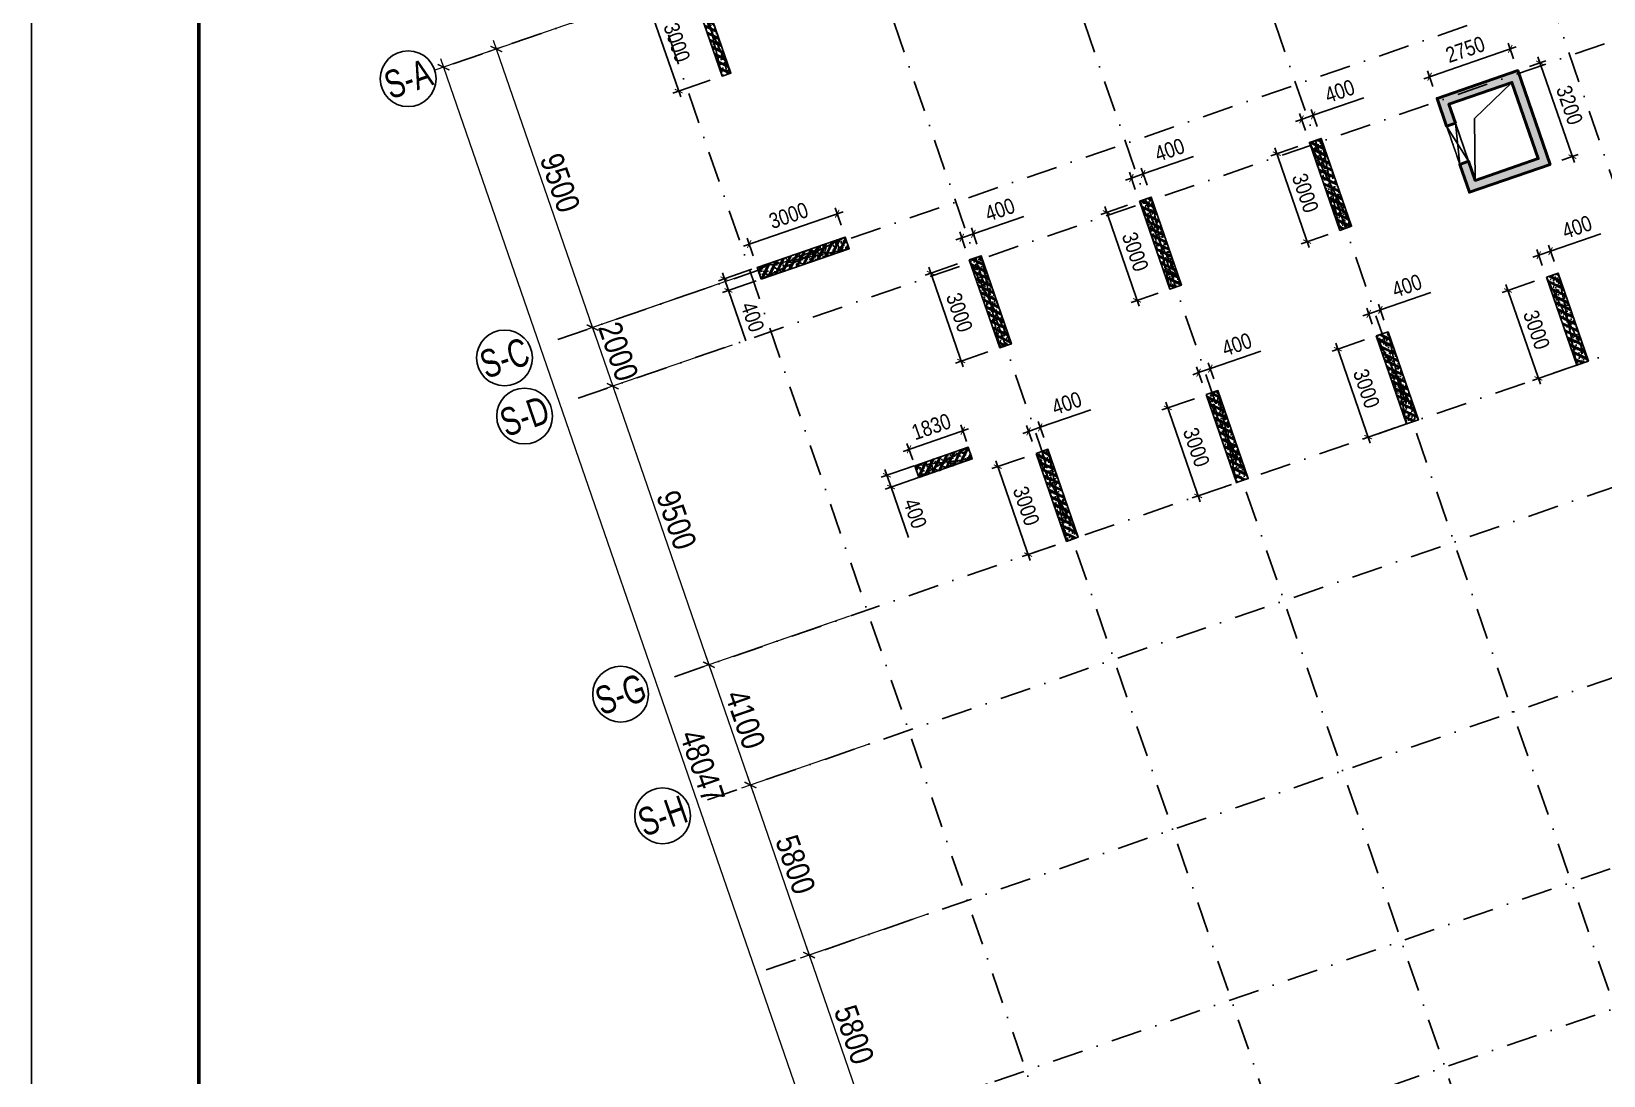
# Model space of a CAD drawing. Header units: millimetres. Extents: x 13965 to 1327256, y -72704 to 46237.
# Drawn here: x 419418 to 470093, y -32339 to 1318 of the extents above; entities that cross this region are included whole.
import ezdxf
from ezdxf.enums import TextEntityAlignment as Align

# ---------------------------------------------------------------- set-up
doc = ezdxf.new("R2010")
doc.units = ezdxf.units.MM
doc.header["$MEASUREMENT"] = 0
doc.linetypes.add('DASHDOT', pattern=[1, 0.5, -0.25, 0, -0.25])
doc.linetypes.add('DASHED', pattern=[4.5, 3, -1.5])
for name, color, linetype in [('ccu11-Dim', 8, 'Continuous'), ('ccu11-Khuat', 9, 'DASHED'), ('ccu11-Thay', 7, 'Continuous'), ('ccu12-Manh', 8, 'Continuous'), ('KC2-DIM', 251, 'Continuous'), ('KT-Luoi truc South Tower', 8, 'DASHDOT'), ('ST_MBDV Cot vach 220805$0$AUDIT_I_220805193045-1', 50, 'Continuous'), ('Xref_ST_MBDV Cot vach 30.7.2022|Xref_ST_MBDV Cot vach 30.7.2022|Xref_ST_MBDV Cot vach 30.7.2022|Xref_ST_MBDV Cot vach 30.7.2022|KC-Betong', 6, 'Continuous')]:
    doc.layers.add(name, color=color, linetype=linetype)
for name, color, linetype, lineweight in [('KT-Kich thuoc', 159, 'Continuous', 18), ('KT-Net cot vach', 6, 'Continuous', 50), ('KT-Net thay', 7, 'Continuous', 15)]:
    doc.layers.add(name, color=color, linetype=linetype, lineweight=lineweight)
doc.styles.add('Arial Narrow', font='ARIALN.TTF')
doc.styles.add('ST_MBDV Cot vach 220805$0$HBA-Text', font='GOTHIC.TTF')
doc.dimstyles.new('ccu12-200', dxfattribs={"dimscale": 200, "dimtxt": 2.5, "dimasz": 1, "dimexe": 1, "dimexo": 2, "dimgap": 1, "dimtad": 1, "dimdec": 0, "dimdsep": 46, "dimtxsty": 'Arial Narrow', "dimblk": 'ARCHTICK', "dimcen": -1, "dimdle": 1, "dimclrd": 256, "dimclre": 256, "dimclrt": 3, "dimadec": 0, "dimazin": 2, "dimtfac": 0.1, "dimtdec": 0, "dimtmove": 0, "dimatfit": 1, "dimldrblk": 'ARCHTICK', "dimfxl": 1, "dimtvp": 0.833333, "dimtolj": 1, "dimtzin": 12, "dimarcsym": 0})
doc.dimstyles.new('CCU_1-300', dxfattribs={"dimscale": 300, "dimtxt": 2.5, "dimasz": 1, "dimexe": 1, "dimexo": 2, "dimgap": 0.5, "dimtad": 1, "dimdec": 0, "dimdsep": 46, "dimtxsty": 'Arial Narrow', "dimblk": 'ARCHTICK', "dimcen": -1, "dimdle": 1, "dimclrd": 256, "dimclre": 256, "dimclrt": 3, "dimadec": 0, "dimazin": 2, "dimtfac": 0.1, "dimtdec": 0, "dimtix": 1, "dimtmove": 2, "dimatfit": 1, "dimfxl": 1, "dimtvp": 0.833333, "dimtolj": 1, "dimtzin": 12, "dimarcsym": 0})
pattern_1 = [(50, (-550, 3050), (286.904, -25.101), [30, -330]), (355, (-550, 3050), (-55.5, 300.877), [24, -264]), (100.451, (-526.1, 3047.9), (231.404, 275.776), [25.496, -280.457]), (46.184, (-550, 3130), (426.896, -66.208), [45, -495]), (96.636, (-514.43, 3124.5), (373.865, 389.647), [38.244, -420.685]), (351.184, (-550, 3130), (373.865, 389.65), [36, -396]), (21, (-510, 3110), (238.763, -161.048), [30, -330]), (326, (-510, 3110), (97.326, 290.06), [24, -264]), (71.451, (-490.1, 3096.58), (336.09, 129.012), [25.496, -280.457]), (37.5, (-550, 3050), (4.864, 133.1575), [0, -260.8, 0, -268, 0, -265]), (7.5, (-550, 3050), (105.228, 157.7647), [0, -152.8, 0, -254.8, 0, -101]), (327.5, (-639.2, 3050), (213.529, -9.022), [0, -100, 0, -312, 0, -414]), (317.5, (-679.2, 3050), (233.274, 40.042), [0, -130, 0, -207.2, 0, -294]), (45, (-550, 3050), (-120.208, 120.208), []), (45, (-550, 3099), (-120.208, 120.208), [])]

# ---------------------------------------------------------------- blocks, each defined once
blk = doc.blocks.new('_ArchTick')
at = {"color": 0, "const_width": 0.15}
blk.add_lwpolyline([(-0.5, -0.5), (0.5, 0.5)], dxfattribs=at)
blk = doc.blocks.new('*D1042')
at = {"layer": 'Defpoints', "color": 0, "transparency": 16777216}
for p in [(-107244, 41911, 0), (-103322, 33214, 0), (-108556, 31407)]:
    blk.add_point(p, dxfattribs=at)
at = {"layer": 'KT-Kich thuoc', "lineweight": -2, "transparency": 16777216}
for p, q in [((-107811, 41715), (-111940, 40289)), ((-111755, 40671), (-108459, 31124)), ((-103889, 33019), (-108840, 31309))]:
    blk.add_line(p, q, dxfattribs=at)
at = {"layer": 'KT-Kich thuoc', "lineweight": -2, "transparency": 16777216, "xscale": 300, "yscale": 300, "zscale": 300}
for p, rotation in [((-111657, 40387), 109.0471379637702), ((-108556, 31407), 289.0471379637702)]:
    blk.add_blockref('_ArchTick', p, dxfattribs=dict(at, rotation=rotation))
at = {"layer": 'KT-Kich thuoc', "color": 3, "transparency": 16777216, "insert": (-109603, 36071), "char_height": 750, "attachment_point": 5, "rotation": 289.0471, "style": 'Arial Narrow'}
blk.add_mtext('\\A1;9500', dxfattribs=at)
blk = doc.blocks.new('*D1043')
at = {"layer": 'Defpoints', "color": 0, "transparency": 16777216}
for p in [(-103491, 31041, 0), (-99707, 22296), (-104803, 20537)]:
    blk.add_point(p, dxfattribs=at)
at = {"layer": 'KT-Kich thuoc', "lineweight": -2, "transparency": 16777216}
for p, q in [((-104058, 30845), (-108187, 29419)), ((-108002, 29801), (-104706, 20253)), ((-100274, 22101), (-105087, 20439))]:
    blk.add_line(p, q, dxfattribs=at)
at = {"layer": 'KT-Kich thuoc', "lineweight": -2, "transparency": 16777216, "xscale": 300, "yscale": 300, "zscale": 300}
for p, rotation in [((-107904, 29517), 109.0471379637702), ((-104803, 20537), 289.0471379637702)]:
    blk.add_blockref('_ArchTick', p, dxfattribs=dict(at, rotation=rotation))
at = {"layer": 'KT-Kich thuoc', "color": 3, "transparency": 16777216, "insert": (-105850, 25201), "char_height": 750, "attachment_point": 5, "rotation": 289.0471, "style": 'Arial Narrow'}
blk.add_mtext('\\A1;9500', dxfattribs=at)
blk = doc.blocks.new('*D1044')
at = {"layer": 'Defpoints', "color": 0, "transparency": 16777216}
for p in [(-104143, 32931, 0), (-103491, 31041, 0), (-107904, 29517)]:
    blk.add_point(p, dxfattribs=at)
at = {"layer": 'KT-Kich thuoc', "lineweight": -2, "transparency": 16777216}
for p, q in [((-104711, 32735), (-108840, 31310)), ((-108557, 31407), (-108654, 31691)), ((-108557, 31407), (-107904, 29517)), ((-104058, 30845), (-108187, 29419)), ((-107904, 29517), (-107806, 29233))]:
    blk.add_line(p, q, dxfattribs=at)
at = {"layer": 'KT-Kich thuoc', "lineweight": -2, "transparency": 16777216, "xscale": 300, "yscale": 300, "zscale": 300}
for p, rotation in [((-108557, 31407), 289.0471379637702), ((-107904, 29517), 109.0471379637702)]:
    blk.add_blockref('_ArchTick', p, dxfattribs=dict(at, rotation=rotation))
at = {"layer": 'KT-Kich thuoc', "color": 3, "transparency": 16777216, "insert": (-107726, 30636), "char_height": 750, "attachment_point": 5, "rotation": 289.0471, "style": 'Arial Narrow'}
blk.add_mtext('\\A1;2000', dxfattribs=at)
blk = doc.blocks.new('ST_MBDV Cot vach 220805$0$GRID-SYM-flat-103')
at = {"layer": 'ST_MBDV Cot vach 220805$0$AUDIT_I_220805193045-1'}
blk.add_circle((0, 0, 0), 900, dxfattribs=at)
at = {"layer": 'ST_MBDV Cot vach 220805$0$AUDIT_I_220805193045-1', "style": 'ST_MBDV Cot vach 220805$0$HBA-Text'}
blk.add_attdef('GRID', text='', height=900, rotation=19.0471, dxfattribs=at).set_placement((0, 0, 0), align=Align.MIDDLE_CENTER)
blk = doc.blocks.new('*D1050')
at = {"layer": 'Defpoints', "color": 0, "transparency": 16777216}
for p in [(-110864, 40661, 0), (-91942, -3636), (-97678, -5616)]:
    blk.add_point(p, dxfattribs=at)
at = {"layer": 'KT-Kich thuoc', "lineweight": -2, "transparency": 16777216}
for p, q in [((-111431, 40465), (-113642, 39702)), ((-113456, 40083), (-97581, -5900)), ((-92509, -3831), (-97962, -5714))]:
    blk.add_line(p, q, dxfattribs=at)
at = {"layer": 'KT-Kich thuoc', "lineweight": -2, "transparency": 16777216, "xscale": 300, "yscale": 300, "zscale": 300}
for p, rotation in [((-113358, 39800), 109.0471379637702), ((-97678, -5616), 289.0471379637702)]:
    blk.add_blockref('_ArchTick', p, dxfattribs=dict(at, rotation=rotation))
at = {"layer": 'KT-Kich thuoc', "color": 3, "transparency": 16777216, "insert": (-105015, 17266), "char_height": 750, "attachment_point": 5, "rotation": 289.0471, "style": 'Arial Narrow'}
blk.add_mtext('\\A1;48047', dxfattribs=at)
blk = doc.blocks.new('*D1051')
at = {"layer": 'Defpoints', "color": 0, "transparency": 16777216}
for p in [(-100390, 22061, 0), (-99052, 18185, 0), (-103465, 16661)]:
    blk.add_point(p, dxfattribs=at)
at = {"layer": 'KT-Kich thuoc', "lineweight": -2, "transparency": 16777216}
for p, q in [((-100958, 21865), (-105087, 20439)), ((-104901, 20820), (-103368, 16378)), ((-99620, 17989), (-103749, 16563))]:
    blk.add_line(p, q, dxfattribs=at)
at = {"layer": 'KT-Kich thuoc', "lineweight": -2, "transparency": 16777216, "xscale": 300, "yscale": 300, "zscale": 300}
for p, rotation in [((-104803, 20537), 109.0471379637702), ((-103465, 16661), 289.0471379637702)]:
    blk.add_blockref('_ArchTick', p, dxfattribs=dict(at, rotation=rotation))
at = {"layer": 'KT-Kich thuoc', "color": 3, "transparency": 16777216, "insert": (-103631, 18773), "char_height": 750, "attachment_point": 5, "rotation": 289.0471, "style": 'Arial Narrow'}
blk.add_mtext('\\A1;4100', dxfattribs=at)
blk = doc.blocks.new('*D1052')
at = {"layer": 'Defpoints', "color": 0, "transparency": 16777216}
for p in [(-99052, 18185, 0), (-97162, 12702, 0), (-101573, 11179)]:
    blk.add_point(p, dxfattribs=at)
at = {"layer": 'KT-Kich thuoc', "lineweight": -2, "transparency": 16777216}
for p, q in [((-99620, 17989), (-103749, 16564)), ((-103563, 16945), (-101475, 10896)), ((-97729, 12506), (-101856, 11081))]:
    blk.add_line(p, q, dxfattribs=at)
at = {"layer": 'KT-Kich thuoc', "lineweight": -2, "transparency": 16777216, "xscale": 300, "yscale": 300, "zscale": 300}
for p, rotation in [((-103466, 16662), 109.0471379637702), ((-101573, 11179), 289.0471379637702)]:
    blk.add_blockref('_ArchTick', p, dxfattribs=dict(at, rotation=rotation))
at = {"layer": 'KT-Kich thuoc', "color": 3, "transparency": 16777216, "insert": (-102015, 14094), "char_height": 750, "attachment_point": 5, "rotation": 289.0471, "style": 'Arial Narrow'}
blk.add_mtext('\\A1;5800', dxfattribs=at)
blk = doc.blocks.new('*D1053')
at = {"layer": 'Defpoints', "color": 0, "transparency": 16777216}
for p in [(-97162, 12702, 0), (-95267, 7220, 0), (-99682, 5696)]:
    blk.add_point(p, dxfattribs=at)
at = {"layer": 'KT-Kich thuoc', "lineweight": -2, "transparency": 16777216}
for p, q in [((-97729, 12506), (-101858, 11080)), ((-101673, 11462), (-99584, 5412)), ((-95834, 7024), (-99966, 5598))]:
    blk.add_line(p, q, dxfattribs=at)
at = {"layer": 'KT-Kich thuoc', "lineweight": -2, "transparency": 16777216, "xscale": 300, "yscale": 300, "zscale": 300}
for p, rotation in [((-101575, 11178), 109.0471379637702), ((-99682, 5696), 289.0471379637702)]:
    blk.add_blockref('_ArchTick', p, dxfattribs=dict(at, rotation=rotation))
at = {"layer": 'KT-Kich thuoc', "color": 3, "transparency": 16777216, "insert": (-100125, 8611), "char_height": 750, "attachment_point": 5, "rotation": 289.0471, "style": 'Arial Narrow'}
blk.add_mtext('\\A1;5800', dxfattribs=at)
blk = doc.blocks.new('Khung ten_A1', base_point=(-3406704, 253379))
at = {"layer": 'Defpoints', "color": 1}
blk.add_lwpolyline([(84100, 0), (84100, 59471), (0, 59471), (0, 0)], close=True, dxfattribs=at)
at = {"layer": 'KT-Net thay', "const_width": 60}
blk.add_lwpolyline([(2700, 1071), (83100, 1071), (83100, 58471), (2700, 58471)], close=True, dxfattribs=at)
blk = doc.blocks.new('*D377')
at = {"layer": 'Defpoints', "color": 0, "transparency": 16777216}
for p in [(440700, 2715, 0), (441679, -121, 0), (440281, -603)]:
    blk.add_point(p, dxfattribs=at)
at = {"layer": 'KC2-DIM', "lineweight": -2, "transparency": 16777216}
for p, q in [((440321, 2585), (439113, 2168)), ((439237, 2422), (440347, -792)), ((441300, -251), (440092, -668))]:
    blk.add_line(p, q, dxfattribs=at)
at = {"layer": 'KC2-DIM', "lineweight": -2, "transparency": 16777216, "xscale": 200, "yscale": 200, "zscale": 200}
for p, rotation in [((439302, 2233), 109.0471379540024), ((440281, -603), 289.0471379540024)]:
    blk.add_blockref('_ArchTick', p, dxfattribs=dict(at, rotation=rotation))
at = {"layer": 'KC2-DIM', "color": 3, "transparency": 16777216, "insert": (440222, 964), "char_height": 500, "attachment_point": 5, "rotation": 289.0471, "style": 'Arial Narrow'}
blk.add_mtext('\\A1;3000', dxfattribs=at)
blk = doc.blocks.new('*D378')
at = {"layer": 'Defpoints', "color": 0, "transparency": 16777216}
for p in [(445390, -4557), (445650, -5309, 0), (442814, -6288, 0)]:
    blk.add_point(p, dxfattribs=at)
at = {"layer": 'KC2-DIM', "lineweight": -2, "transparency": 16777216}
for p, q in [((442365, -5601), (445579, -4492)), ((445519, -4931), (445325, -4368)), ((442683, -5910), (442489, -5347))]:
    blk.add_line(p, q, dxfattribs=at)
at = {"layer": 'KC2-DIM', "lineweight": -2, "transparency": 16777216, "xscale": 200, "yscale": 200, "zscale": 200}
for p, rotation in [((445390, -4557), 19.05077969496021), ((442554, -5536), 199.0507796949602)]:
    blk.add_blockref('_ArchTick', p, dxfattribs=dict(at, rotation=rotation))
at = {"layer": 'KC2-DIM', "color": 3, "transparency": 16777216, "insert": (443823, -4616), "char_height": 500, "attachment_point": 5, "rotation": 19.0508, "style": 'Arial Narrow'}
blk.add_mtext('\\A1;3000', dxfattribs=at)
blk = doc.blocks.new('*D379')
at = {"layer": 'Defpoints', "color": 0, "transparency": 16777216}
for p in [(443020, -6217, 0), (441886, -7031), (443151, -6595, 0)]:
    blk.add_point(p, dxfattribs=at)
at = {"layer": 'KC2-DIM', "lineweight": -2, "transparency": 16777216}
for p, q in [((442642, -6347), (441566, -6719)), ((441755, -6653), (441690, -6464)), ((442773, -6725), (441697, -7097)), ((441755, -6653), (441886, -7031)), ((441886, -7031), (442448, -8658))]:
    blk.add_line(p, q, dxfattribs=at)
at = {"layer": 'KC2-DIM', "lineweight": -2, "transparency": 16777216, "xscale": 200, "yscale": 200, "zscale": 200}
for p, rotation in [((441755, -6653), 289.0507796949571), ((441886, -7031), 109.0507796949571)]:
    blk.add_blockref('_ArchTick', p, dxfattribs=dict(at, rotation=rotation))
at = {"layer": 'KC2-DIM', "color": 3, "transparency": 16777216, "insert": (442662, -7885), "char_height": 500, "attachment_point": 5, "rotation": 289.0508, "style": 'Arial Narrow'}
blk.add_mtext('\\A1;400', dxfattribs=at)
blk = doc.blocks.new('*D380')
at = {"layer": 'Defpoints', "color": 0, "transparency": 16777216}
for p in [(447705, -12152), (449683, -12275, 0), (447953, -12871, 0)]:
    blk.add_point(p, dxfattribs=at)
at = {"layer": 'KC2-DIM', "lineweight": -2, "transparency": 16777216}
for p, q in [((449625, -11491), (447516, -12217)), ((449553, -11896), (449371, -11367)), ((447823, -12493), (447640, -11963))]:
    blk.add_line(p, q, dxfattribs=at)
at = {"layer": 'KC2-DIM', "lineweight": -2, "transparency": 16777216, "xscale": 200, "yscale": 200, "zscale": 200}
for p, rotation in [((449436, -11556), 19.01648948440353), ((447705, -12152), 199.0164894844036)]:
    blk.add_blockref('_ArchTick', p, dxfattribs=dict(at, rotation=rotation))
at = {"layer": 'KC2-DIM', "color": 3, "transparency": 16777216, "insert": (448422, -11424), "char_height": 500, "attachment_point": 5, "rotation": 19.0165, "style": 'Arial Narrow'}
blk.add_mtext('\\A1;1830', dxfattribs=at)
blk = doc.blocks.new('*D381')
at = {"layer": 'Defpoints', "color": 0, "transparency": 16777216}
for p in [(448253, -12556, 0), (448384, -12934, 0), (447126, -13368)]:
    blk.add_point(p, dxfattribs=at)
at = {"layer": 'KC2-DIM', "lineweight": -2, "transparency": 16777216}
for p, q in [((447875, -12686), (446806, -13055)), ((446995, -12990), (446930, -12801)), ((448006, -13064), (446937, -13433)), ((446995, -12990), (447126, -13368)), ((447126, -13368), (447688, -14995))]:
    blk.add_line(p, q, dxfattribs=at)
at = {"layer": 'KC2-DIM', "lineweight": -2, "transparency": 16777216, "xscale": 200, "yscale": 200, "zscale": 200}
for p, rotation in [((446995, -12990), 289.0471379540061), ((447126, -13368), 109.0471379540061)]:
    blk.add_blockref('_ArchTick', p, dxfattribs=dict(at, rotation=rotation))
at = {"layer": 'KC2-DIM', "color": 3, "transparency": 16777216, "insert": (447902, -14222), "char_height": 500, "attachment_point": 5, "rotation": 289.0471, "style": 'Arial Narrow'}
blk.add_mtext('\\A1;400', dxfattribs=at)
blk = doc.blocks.new('*D382')
at = {"layer": 'Defpoints', "color": 0, "transparency": 16777216}
for p in [(449648, -6044, 0), (450627, -8880, 0), (449389, -9307)]:
    blk.add_point(p, dxfattribs=at)
at = {"layer": 'KC2-DIM', "lineweight": -2, "transparency": 16777216}
for p, q in [((449270, -6174), (448221, -6537)), ((448345, -6282), (449455, -9496)), ((450249, -9010), (449200, -9372))]:
    blk.add_line(p, q, dxfattribs=at)
at = {"layer": 'KC2-DIM', "lineweight": -2, "transparency": 16777216, "xscale": 200, "yscale": 200, "zscale": 200}
for p, rotation in [((448410, -6471), 109.0471379540024), ((449389, -9307), 289.0471379540024)]:
    blk.add_blockref('_ArchTick', p, dxfattribs=dict(at, rotation=rotation))
at = {"layer": 'KC2-DIM', "color": 3, "transparency": 16777216, "insert": (449330, -7741), "char_height": 500, "attachment_point": 5, "rotation": 289.0471, "style": 'Arial Narrow'}
blk.add_mtext('\\A1;3000', dxfattribs=at)
blk = doc.blocks.new('*D383')
at = {"layer": 'Defpoints', "color": 0, "transparency": 16777216}
for p in [(449782, -5204), (449648, -6044, 0), (450027, -5913, 0)]:
    blk.add_point(p, dxfattribs=at)
at = {"layer": 'KC2-DIM', "lineweight": -2, "transparency": 16777216}
for p, q in [((449896, -5535), (449717, -5015)), ((449782, -5204), (451408, -4643)), ((449404, -5335), (449215, -5400)), ((449518, -5666), (449338, -5146)), ((449404, -5335), (449782, -5204))]:
    blk.add_line(p, q, dxfattribs=at)
at = {"layer": 'KC2-DIM', "lineweight": -2, "transparency": 16777216, "xscale": 200, "yscale": 200, "zscale": 200}
for p, rotation in [((449782, -5204), 199.0471379540014), ((449404, -5335), 19.04713795400142)]:
    blk.add_blockref('_ArchTick', p, dxfattribs=dict(at, rotation=rotation))
at = {"layer": 'KC2-DIM', "color": 3, "transparency": 16777216, "insert": (450636, -4428), "char_height": 500, "attachment_point": 5, "rotation": 19.0471, "style": 'Arial Narrow'}
blk.add_mtext('\\A1;400', dxfattribs=at)
blk = doc.blocks.new('*D392')
at = {"layer": 'Defpoints', "color": 0, "transparency": 16777216}
for p in [(455131, -4151, 0), (456110, -6987, 0), (455056, -7351)]:
    blk.add_point(p, dxfattribs=at)
at = {"layer": 'KC2-DIM', "lineweight": -2, "transparency": 16777216}
for p, q in [((454753, -4282), (453888, -4580)), ((454012, -4326), (455121, -7540)), ((455732, -7117), (454867, -7416))]:
    blk.add_line(p, q, dxfattribs=at)
at = {"layer": 'KC2-DIM', "lineweight": -2, "transparency": 16777216, "xscale": 200, "yscale": 200, "zscale": 200}
for p, rotation in [((454077, -4515), 109.0471379540024), ((455056, -7351), 289.0471379540024)]:
    blk.add_blockref('_ArchTick', p, dxfattribs=dict(at, rotation=rotation))
at = {"layer": 'KC2-DIM', "color": 3, "transparency": 16777216, "insert": (454997, -5784), "char_height": 500, "attachment_point": 5, "rotation": 289.0471, "style": 'Arial Narrow'}
blk.add_mtext('\\A1;3000', dxfattribs=at)
blk = doc.blocks.new('*D393')
at = {"layer": 'Defpoints', "color": 0, "transparency": 16777216}
for p in [(455252, -3277), (455509, -4021, 0), (455131, -4151, 0)]:
    blk.add_point(p, dxfattribs=at)
at = {"layer": 'KC2-DIM', "lineweight": -2, "transparency": 16777216}
for p, q in [((455252, -3277), (456879, -2716)), ((454874, -3408), (454685, -3473)), ((455000, -3773), (454809, -3219)), ((454874, -3408), (455252, -3277)), ((455378, -3642), (455187, -3088))]:
    blk.add_line(p, q, dxfattribs=at)
at = {"layer": 'KC2-DIM', "lineweight": -2, "transparency": 16777216, "xscale": 200, "yscale": 200, "zscale": 200}
for p, rotation in [((454874, -3408), 19.04720126997453), ((455252, -3277), 199.0472012699745)]:
    blk.add_blockref('_ArchTick', p, dxfattribs=dict(at, rotation=rotation))
at = {"layer": 'KC2-DIM', "color": 3, "transparency": 16777216, "insert": (456106, -2501), "char_height": 500, "attachment_point": 5, "rotation": 19.0472, "style": 'Arial Narrow'}
blk.add_mtext('\\A1;400', dxfattribs=at)
blk = doc.blocks.new('*D394')
at = {"layer": 'Defpoints', "color": 0, "transparency": 16777216}
for p in [(460613, -2258, 0), (460538, -5458), (461592, -5094, 0)]:
    blk.add_point(p, dxfattribs=at)
at = {"layer": 'KC2-DIM', "lineweight": -2, "transparency": 16777216}
for p, q in [((460235, -2389), (459370, -2687)), ((459494, -2433), (460604, -5647)), ((461214, -5225), (460349, -5523))]:
    blk.add_line(p, q, dxfattribs=at)
at = {"layer": 'KC2-DIM', "lineweight": -2, "transparency": 16777216, "xscale": 200, "yscale": 200, "zscale": 200}
for p, rotation in [((459559, -2622), 109.0471379540024), ((460538, -5458), 289.0471379540024)]:
    blk.add_blockref('_ArchTick', p, dxfattribs=dict(at, rotation=rotation))
at = {"layer": 'KC2-DIM', "color": 3, "transparency": 16777216, "insert": (460479, -3891), "char_height": 500, "attachment_point": 5, "rotation": 289.0471, "style": 'Arial Narrow'}
blk.add_mtext('\\A1;3000', dxfattribs=at)
blk = doc.blocks.new('*D395')
at = {"layer": 'Defpoints', "color": 0, "transparency": 16777216}
for p in [(460735, -1385), (460613, -2258, 0), (460991, -2128, 0)]:
    blk.add_point(p, dxfattribs=at)
at = {"layer": 'KC2-DIM', "lineweight": -2, "transparency": 16777216}
for p, q in [((460735, -1385), (462362, -823)), ((460357, -1515), (460168, -1580)), ((460483, -1880), (460291, -1326)), ((460357, -1515), (460735, -1385)), ((460861, -1750), (460670, -1196))]:
    blk.add_line(p, q, dxfattribs=at)
at = {"layer": 'KC2-DIM', "lineweight": -2, "transparency": 16777216, "xscale": 200, "yscale": 200, "zscale": 200}
for p, rotation in [((460357, -1515), 19.04720126997453), ((460735, -1385), 199.0472012699745)]:
    blk.add_blockref('_ArchTick', p, dxfattribs=dict(at, rotation=rotation))
at = {"layer": 'KC2-DIM', "color": 3, "transparency": 16777216, "insert": (461589, -608), "char_height": 500, "attachment_point": 5, "rotation": 19.0472, "style": 'Arial Narrow'}
blk.add_mtext('\\A1;400', dxfattribs=at)
blk = doc.blocks.new('*D396')
at = {"layer": 'Defpoints', "color": 0, "transparency": 16777216}
for p in [(451802, -12283, 0), (452781, -15118, 0), (451543, -15546)]:
    blk.add_point(p, dxfattribs=at)
at = {"layer": 'KC2-DIM', "lineweight": -2, "transparency": 16777216}
for p, q in [((451424, -12413), (450375, -12775)), ((450499, -12521), (451609, -15735)), ((452403, -15249), (451354, -15611))]:
    blk.add_line(p, q, dxfattribs=at)
at = {"layer": 'KC2-DIM', "lineweight": -2, "transparency": 16777216, "xscale": 200, "yscale": 200, "zscale": 200}
for p, rotation in [((450564, -12710), 109.0471379540024), ((451543, -15546), 289.0471379540024)]:
    blk.add_blockref('_ArchTick', p, dxfattribs=dict(at, rotation=rotation))
at = {"layer": 'KC2-DIM', "color": 3, "transparency": 16777216, "insert": (451484, -13979), "char_height": 500, "attachment_point": 5, "rotation": 289.0471, "style": 'Arial Narrow'}
blk.add_mtext('\\A1;3000', dxfattribs=at)
blk = doc.blocks.new('*D397')
at = {"layer": 'Defpoints', "color": 0, "transparency": 16777216}
for p in [(451936, -11443), (452180, -12152, 0), (451802, -12283, 0)]:
    blk.add_point(p, dxfattribs=at)
at = {"layer": 'KC2-DIM', "lineweight": -2, "transparency": 16777216}
for p, q in [((451936, -11443), (453562, -10882)), ((451558, -11574), (451369, -11639)), ((451672, -11904), (451492, -11385)), ((451558, -11574), (451936, -11443)), ((452050, -11774), (451870, -11254))]:
    blk.add_line(p, q, dxfattribs=at)
at = {"layer": 'KC2-DIM', "lineweight": -2, "transparency": 16777216, "xscale": 200, "yscale": 200, "zscale": 200}
for p, rotation in [((451558, -11574), 19.04713795400158), ((451936, -11443), 199.0471379540016)]:
    blk.add_blockref('_ArchTick', p, dxfattribs=dict(at, rotation=rotation))
at = {"layer": 'KC2-DIM', "color": 3, "transparency": 16777216, "insert": (452789, -10667), "char_height": 500, "attachment_point": 5, "rotation": 19.0471, "style": 'Arial Narrow'}
blk.add_mtext('\\A1;400', dxfattribs=at)
blk = doc.blocks.new('*D398')
at = {"layer": 'Defpoints', "color": 0, "transparency": 16777216}
for p in [(457285, -10390, 0), (457026, -13653), (458264, -13225, 0)]:
    blk.add_point(p, dxfattribs=at)
at = {"layer": 'KC2-DIM', "lineweight": -2, "transparency": 16777216}
for p, q in [((456907, -10520), (455858, -10882)), ((455982, -10628), (457091, -13842)), ((457886, -13356), (456837, -13718))]:
    blk.add_line(p, q, dxfattribs=at)
at = {"layer": 'KC2-DIM', "lineweight": -2, "transparency": 16777216, "xscale": 200, "yscale": 200, "zscale": 200}
for p, rotation in [((456047, -10817), 109.0471379540024), ((457026, -13653), 289.0471379540024)]:
    blk.add_blockref('_ArchTick', p, dxfattribs=dict(at, rotation=rotation))
at = {"layer": 'KC2-DIM', "color": 3, "transparency": 16777216, "insert": (456967, -12086), "char_height": 500, "attachment_point": 5, "rotation": 289.0471, "style": 'Arial Narrow'}
blk.add_mtext('\\A1;3000', dxfattribs=at)
blk = doc.blocks.new('*D399')
at = {"layer": 'Defpoints', "color": 0, "transparency": 16777216}
for p in [(457418, -9550), (457285, -10390, 0), (457663, -10259, 0)]:
    blk.add_point(p, dxfattribs=at)
at = {"layer": 'KC2-DIM', "lineweight": -2, "transparency": 16777216}
for p, q in [((457418, -9550), (459045, -8989)), ((457154, -10012), (456975, -9492)), ((457040, -9681), (457418, -9550)), ((457532, -9881), (457353, -9361)), ((457040, -9681), (456851, -9746))]:
    blk.add_line(p, q, dxfattribs=at)
at = {"layer": 'KC2-DIM', "lineweight": -2, "transparency": 16777216, "xscale": 200, "yscale": 200, "zscale": 200}
for p, rotation in [((457040, -9681), 19.04713795400158), ((457418, -9550), 199.0471379540016)]:
    blk.add_blockref('_ArchTick', p, dxfattribs=dict(at, rotation=rotation))
at = {"layer": 'KC2-DIM', "color": 3, "transparency": 16777216, "insert": (458272, -8774), "char_height": 500, "attachment_point": 5, "rotation": 19.0471, "style": 'Arial Narrow'}
blk.add_mtext('\\A1;400', dxfattribs=at)
blk = doc.blocks.new('*D400')
at = {"layer": 'Defpoints', "color": 0, "transparency": 16777216}
for p in [(462767, -8497, 0), (463746, -11333, 0), (462508, -11760)]:
    blk.add_point(p, dxfattribs=at)
at = {"layer": 'KC2-DIM', "lineweight": -2, "transparency": 16777216}
for p, q in [((462389, -8627), (461340, -8990)), ((461464, -8735), (462574, -11949)), ((463368, -11463), (462319, -11825))]:
    blk.add_line(p, q, dxfattribs=at)
at = {"layer": 'KC2-DIM', "lineweight": -2, "transparency": 16777216, "xscale": 200, "yscale": 200, "zscale": 200}
for p, rotation in [((461529, -8924), 109.0471379540024), ((462508, -11760), 289.0471379540024)]:
    blk.add_blockref('_ArchTick', p, dxfattribs=dict(at, rotation=rotation))
at = {"layer": 'KC2-DIM', "color": 3, "transparency": 16777216, "insert": (462449, -10194), "char_height": 500, "attachment_point": 5, "rotation": 289.0471, "style": 'Arial Narrow'}
blk.add_mtext('\\A1;3000', dxfattribs=at)
blk = doc.blocks.new('*D401')
at = {"layer": 'Defpoints', "color": 0, "transparency": 16777216}
for p in [(462901, -7658), (462767, -8497, 0), (463145, -8366, 0)]:
    blk.add_point(p, dxfattribs=at)
at = {"layer": 'KC2-DIM', "lineweight": -2, "transparency": 16777216}
for p, q in [((462637, -8119), (462457, -7599)), ((463015, -7988), (462835, -7468)), ((462901, -7658), (464527, -7096)), ((462522, -7788), (462333, -7853)), ((462522, -7788), (462901, -7658))]:
    blk.add_line(p, q, dxfattribs=at)
at = {"layer": 'KC2-DIM', "lineweight": -2, "transparency": 16777216, "xscale": 200, "yscale": 200, "zscale": 200}
for p, rotation in [((462901, -7658), 199.0471379540016), ((462522, -7788), 19.04713795400158)]:
    blk.add_blockref('_ArchTick', p, dxfattribs=dict(at, rotation=rotation))
at = {"layer": 'KC2-DIM', "color": 3, "transparency": 16777216, "insert": (463754, -6881), "char_height": 500, "attachment_point": 5, "rotation": 19.0471, "style": 'Arial Narrow'}
blk.add_mtext('\\A1;400', dxfattribs=at)
blk = doc.blocks.new('*D402')
at = {"layer": 'Defpoints', "color": 0, "transparency": 16777216}
for p in [(468250, -6604, 0), (469229, -9440, 0), (467991, -9867)]:
    blk.add_point(p, dxfattribs=at)
at = {"layer": 'KC2-DIM', "lineweight": -2, "transparency": 16777216}
for p, q in [((467872, -6735), (466823, -7097)), ((466946, -6842), (468056, -10056)), ((468851, -9570), (467802, -9933))]:
    blk.add_line(p, q, dxfattribs=at)
at = {"layer": 'KC2-DIM', "lineweight": -2, "transparency": 16777216, "xscale": 200, "yscale": 200, "zscale": 200}
for p, rotation in [((467012, -7032), 109.0471379540024), ((467991, -9867), 289.0471379540024)]:
    blk.add_blockref('_ArchTick', p, dxfattribs=dict(at, rotation=rotation))
at = {"layer": 'KC2-DIM', "color": 3, "transparency": 16777216, "insert": (467932, -8301), "char_height": 500, "attachment_point": 5, "rotation": 289.0471, "style": 'Arial Narrow'}
blk.add_mtext('\\A1;3000', dxfattribs=at)
blk = doc.blocks.new('*D403')
at = {"layer": 'Defpoints', "color": 0, "transparency": 16777216}
for p in [(468383, -5765), (468628, -6474, 0), (468250, -6604, 0)]:
    blk.add_point(p, dxfattribs=at)
at = {"layer": 'KC2-DIM', "lineweight": -2, "transparency": 16777216}
for p, q in [((468383, -5765), (470010, -5203)), ((468005, -5895), (467816, -5961)), ((468119, -6226), (467940, -5706)), ((468005, -5895), (468383, -5765)), ((468497, -6095), (468318, -5576))]:
    blk.add_line(p, q, dxfattribs=at)
at = {"layer": 'KC2-DIM', "lineweight": -2, "transparency": 16777216, "xscale": 200, "yscale": 200, "zscale": 200}
for p, rotation in [((468005, -5895), 19.04713795400142), ((468383, -5765), 199.0471379540014)]:
    blk.add_blockref('_ArchTick', p, dxfattribs=dict(at, rotation=rotation))
at = {"layer": 'KC2-DIM', "color": 3, "transparency": 16777216, "insert": (469237, -4988), "char_height": 500, "attachment_point": 5, "rotation": 19.0471, "style": 'Arial Narrow'}
blk.add_mtext('\\A1;400', dxfattribs=at)
blk = doc.blocks.new('*D468')
at = {"layer": 'Defpoints', "color": 0, "transparency": 16777216}
for p in [(467084, 755), (467325, 59), (464725, -839)]:
    blk.add_point(p, dxfattribs=at)
at = {"layer": 'KC2-DIM', "lineweight": -2, "transparency": 16777216}
for p, q in [((464296, -208), (467273, 820)), ((467194, 437), (467019, 944)), ((464595, -461), (464420, 46))]:
    blk.add_line(p, q, dxfattribs=at)
at = {"layer": 'KC2-DIM', "lineweight": -2, "transparency": 16777216, "xscale": 200, "yscale": 200, "zscale": 200}
for p, rotation in [((467084, 755), 19.04713795401424), ((464485, -143), 199.0471379540143)]:
    blk.add_blockref('_ArchTick', p, dxfattribs=dict(at, rotation=rotation))
at = {"layer": 'KC2-DIM', "color": 3, "transparency": 16777216, "insert": (465636, 736), "char_height": 500, "attachment_point": 5, "rotation": 19.0471, "style": 'Arial Narrow'}
blk.add_mtext('\\A1;2750', dxfattribs=at)
blk = doc.blocks.new('*D469')
at = {"layer": 'Defpoints', "color": 0, "transparency": 16777216}
for p in [(467325, 59), (468369, -2966), (469087, -2718)]:
    blk.add_point(p, dxfattribs=at)
at = {"layer": 'KC2-DIM', "lineweight": -2, "transparency": 16777216}
for p, q in [((467703, 189), (468232, 372)), ((467978, 496), (469153, -2907)), ((468747, -2836), (469276, -2653))]:
    blk.add_line(p, q, dxfattribs=at)
at = {"layer": 'KC2-DIM', "lineweight": -2, "transparency": 16777216, "xscale": 200, "yscale": 200, "zscale": 200}
for p, rotation in [((468043, 307), 109.0471379534282), ((469087, -2718), 289.0471379534281)]:
    blk.add_blockref('_ArchTick', p, dxfattribs=dict(at, rotation=rotation))
at = {"layer": 'KC2-DIM', "color": 3, "transparency": 16777216, "insert": (468996, -1057), "char_height": 500, "attachment_point": 5, "rotation": 289.0471, "style": 'Arial Narrow'}
blk.add_mtext('\\A1;3200', dxfattribs=at)
blk = doc.blocks.new('*U37')
h = blk.add_hatch()
h.set_pattern_fill('VATLIEU04', color=250, scale=40, style=0, pattern_type=2)
h.set_pattern_definition(pattern_1)
h.paths.add_polyline_path([(-475, -475), (-75, -475), (-75, 2525), (-475, 2525)])
at = {"color": 6, "ltscale": 0.25}
blk.add_lwpolyline([(-475, -475), (-75, -475), (-75, 2525), (-475, 2525)], close=True, dxfattribs=at)
at = {"layer": 'Defpoints', "linetype": 'ByBlock', "ltscale": 30}
for p, q in [((-75, -475), (-475, 2525)), ((-475, -475), (-75, 2525))]:
    blk.add_line(p, q, dxfattribs=at)
blk = doc.blocks.new('*U38')
h = blk.add_hatch()
h.set_pattern_fill('VATLIEU04', color=250, scale=40, style=0, pattern_type=2)
h.set_pattern_definition(pattern_1)
h.paths.add_polyline_path([(-475, -475), (-75, -475), (-75, 2525), (-475, 2525)])
at = {"color": 6, "ltscale": 0.25}
blk.add_lwpolyline([(-475, -475), (-75, -475), (-75, 2525), (-475, 2525)], close=True, dxfattribs=at)
at = {"layer": 'Defpoints', "linetype": 'ByBlock', "ltscale": 30}
for p, q in [((-75, -475), (-475, 2525)), ((-475, -475), (-75, 2525))]:
    blk.add_line(p, q, dxfattribs=at)
blk = doc.blocks.new('*U39')
h = blk.add_hatch()
h.set_pattern_fill('VATLIEU04', color=250, scale=40, style=0, pattern_type=2)
h.set_pattern_definition([(50, (-550, 1877.43), (286.904, -25.1), [30, -330]), (355, (-550, 1877.43), (-55.5, 300.877), [24, -264]), (100.451, (-526.1, 1875.33), (231.404, 275.776), [25.496, -280.457]), (46.184, (-550, 1957.43), (426.896, -66.21), [45, -495]), (96.636, (-514.43, 1951.9), (373.865, 389.65), [38.244, -420.685]), (351.184, (-550, 1957.43), (373.865, 389.65), [36, -396]), (21, (-510, 1937.43), (238.763, -161.048), [30, -330]), (326, (-510, 1937.43), (97.326, 290.06), [24, -264]), (71.451, (-490.1, 1924), (336.09, 129.012), [25.496, -280.457]), (37.5, (-550, 1877.43), (4.864, 133.1575), [0, -260.8, 0, -268, 0, -265]), (7.5, (-550, 1877.43), (105.228, 157.765), [0, -152.8, 0, -254.8, 0, -101]), (327.5, (-639.2, 1877.43), (213.529, -9.022), [0, -100, 0, -312, 0, -414]), (317.5, (-679.2, 1877.43), (233.274, 40.042), [0, -130, 0, -207.2, 0, -294]), (45, (-550, 1877.43), (-120.208, 120.208), []), (45, (-550, 1926.43), (-120.208, 120.208), [])])
h.paths.add_polyline_path([(-475, -475), (-75, -475), (-75, 1352), (-475, 1352)])
at = {"color": 6, "ltscale": 0.25}
blk.add_lwpolyline([(-475, -475), (-75, -475), (-75, 1352), (-475, 1352)], close=True, dxfattribs=at)
at = {"layer": 'Defpoints', "linetype": 'ByBlock', "ltscale": 30}
for p, q in [((-75, -475), (-475, 1352)), ((-475, -475), (-75, 1352))]:
    blk.add_line(p, q, dxfattribs=at)
blk = doc.blocks.new('*U47')
h = blk.add_hatch()
h.set_pattern_fill('VATLIEU04', color=250, scale=40, style=0, pattern_type=2)
h.set_pattern_definition([(50, (-650, 3050), (286.904, -25.101), [30, -330]), (355, (-650, 3050), (-55.5, 300.877), [24, -264]), (100.451, (-626.1, 3047.9), (231.404, 275.776), [25.496, -280.457]), (46.184, (-650, 3130), (426.896, -66.208), [45, -495]), (96.636, (-614.43, 3124.5), (373.865, 389.647), [38.244, -420.685]), (351.184, (-650, 3130), (373.865, 389.65), [36, -396]), (21, (-610, 3110), (238.763, -161.048), [30, -330]), (326, (-610, 3110), (97.326, 290.06), [24, -264]), (71.451, (-590.1, 3096.58), (336.09, 129.012), [25.496, -280.457]), (37.5, (-650, 3050), (4.864, 133.1575), [0, -260.8, 0, -268, 0, -265]), (7.5, (-650, 3050), (105.228, 157.7647), [0, -152.8, 0, -254.8, 0, -101]), (327.5, (-739.2, 3050), (213.529, -9.022), [0, -100, 0, -312, 0, -414]), (317.5, (-779.2, 3050), (233.274, 40.042), [0, -130, 0, -207.2, 0, -294]), (45, (-650, 3050), (-120.208, 120.208), []), (45, (-650, 3099), (-120.208, 120.208), [])])
h.paths.add_polyline_path([(-475, -475), (-175, -475), (-175, 2525), (-475, 2525)])
at = {"color": 6, "ltscale": 0.25}
blk.add_lwpolyline([(-475, -475), (-175, -475), (-175, 2525), (-475, 2525)], close=True, dxfattribs=at)
at = {"layer": 'Defpoints', "linetype": 'ByBlock', "ltscale": 30}
for p, q in [((-175, -475), (-475, 2525)), ((-475, -475), (-175, 2525))]:
    blk.add_line(p, q, dxfattribs=at)
blk = doc.blocks.new('MBCV-T22')
at = {"layer": 'KT-Net cot vach'}
h = blk.add_hatch(dxfattribs=at)
h.set_pattern_fill('1BETONG2-BOP', color=250, scale=30, style=0, pattern_type=2)
h.set_pattern_definition([(69.0471, (-83157.09, 5455.11), (209.5408, 52.4275), [22.5, -247.5]), (14.0471, (-83157.09, 5455.11), (-112.989, 199.7187), [18, -198]), (119.4985, (-83139.63, 5459.48), (96.552, 252.1462), [19.122, -210.3426]), (65.2313, (-83176.67, 5511.83), (318.848, 57.55), [33.75, -371.25]), (115.6827, (-83150.1, 5516.62), (169.677, 367.7426), [28.683, -315.514]), (10.2313, (-83176.67, 5511.83), (169.677, 367.743), [27, -297]), (40.0471, (-83143.42, 5507.44), (208.686, -55.7332), [22.5, -247.5]), (245.0471, (-83143.42, 5507.44), (226.3168, -37.8782), [18, -198]), (90.4985, (-83126.03, 5502.8), (206.6893, 173.7226), [19.122, -210.3426]), (86.54714, (-83157.09, 5455.11), (-73.03432, 68.2125), [0, -195.6, 0, -201, 0, -198.75]), (23.5471, (-83157.09, 5455.11), (43.1377, 135.5289), [0, -114.6, 0, -191.1, 0, -75.75]), (346.54714, (-83220.33, 5433.28), (153.58697, 45.86723), [0, -75, 0, -234, 0, -310.5]), (336.5471, (-83248.68, 5423.49), (155.5764, 85.4834), [0, -97.5, 0, -155.4, 0, -220.5]), (334.0471, (-83157.09, 5455.11), (55.798, 114.6422), []), (334.0471, (-83169.08, 5489.85), (55.798, 114.6422), [])])
h.paths.add_polyline_path([(-74668, 12275), (-74880, 12889), (-72848, 13591), (-71999, 11133), (-74032, 10432), (-74244, 11046), (-74527, 10948), (-74217, 10050), (-71618, 10948), (-72662, 13973), (-75262, 13075), (-74952, 12177)])
at = {"layer": 'ccu11-Khuat', "color": 6, "ltscale": 0.2}
blk.add_lwpolyline([(-74952, 12177), (-74527, 10948)], dxfattribs=at)
at = {"layer": 'ccu11-Thay', "color": 6, "ltscale": 0.5}
blk.add_lwpolyline([(-74244, 11046), (-74668, 12275)], dxfattribs=at)
at = {"layer": 'KC2-DIM', "ltscale": 0.5}
for points in [[(-74952, 12177), (-74244, 11046)], [(-74527, 10948), (-74668, 12275)]]:
    blk.add_lwpolyline(points, dxfattribs=at)
at = {"layer": 'KT-Net cot vach'}
blk.add_lwpolyline([(-74668, 12275), (-74880, 12889), (-72848, 13591), (-71999, 11133), (-74032, 10432), (-74244, 11046), (-74527, 10948), (-74217, 10050), (-71618, 10948), (-72662, 13973), (-75262, 13075), (-74952, 12177)], close=True, dxfattribs=at)
at = {"layer": 'Xref_ST_MBDV Cot vach 30.7.2022|Xref_ST_MBDV Cot vach 30.7.2022|Xref_ST_MBDV Cot vach 30.7.2022|Xref_ST_MBDV Cot vach 30.7.2022|KC-Betong', "linetype": 'ByBlock', "xscale": -1}
for name, p, rotation in [('*U47', (-98683, 16335, 0), 199.0471379540016), ('*U38', (-78769, 11362, 0), 199.0471379540016), ('*U38', (-84252, 9469, 0), 199.0471379540016), ('*U38', (-89734, 7576, 0), 199.0471379540016), ('*U38', (-71133, 7016, 0), 199.0471379540016), ('*U38', (-76616, 5123, 0), 199.0471379540016), ('*U38', (-82098, 3230, 0), 199.0471379540016), ('*U39', (-91674, 1458, 0), 289.0471379540017), ('*U38', (-87580, 1337, 0), 199.0471379540016)]:
    blk.add_blockref(name, p, dxfattribs=dict(at, rotation=rotation))
at = {"layer": 'Xref_ST_MBDV Cot vach 30.7.2022|Xref_ST_MBDV Cot vach 30.7.2022|Xref_ST_MBDV Cot vach 30.7.2022|Xref_ST_MBDV Cot vach 30.7.2022|KC-Betong', "linetype": 'ByBlock', "extrusion": (-1.72044e-08, -5.9383e-09, 1), "xscale": -1, "rotation": 289.0507796949594}
blk.add_blockref('*U37', (-96748, 7852, 0), dxfattribs=at)
blk = doc.blocks.new('Asix South Tower')
at = {"layer": 'KT-Luoi truc South Tower', "ltscale": 2000}
for p, q in [((-45928.1, 63080), (-113358.3, 39799.9)), ((-82960.9, 57293.9), (-64795.6, 4678.7)), ((-91137.3, 54471), (-72972, 1855.8)), ((-96619.8, 52578.2), (-78454.5, -37)), ((-102102.2, 50685.3), (-83937, -1929.8)), ((-108719, 48400.9), (-90553.7, -4214.3)), ((-67132.6, 45709), (-110541.5, 30722.1)), ((-66479.9, 43818.5), (-109888.9, 28831.6)), ((-37736.8, 39354.3), (-105450.5, 15976.2)), ((-63379.6, 34838.6), (-106788.6, 19851.7)), ((-37735.1, 33218.9), (-103274.2, 10591.7)), ((-47391.3, 23749.2), (-101381.4, 5109.2)), ((-45988, 19684.6), (-99978.1, 1044.6))]:
    blk.add_line(p, q, dxfattribs=at)
at = {"layer": 'KT-Kich thuoc'}
ref = blk.add_blockref('ST_MBDV Cot vach 220805$0$GRID-SYM-flat-103', (-114499.2, 39428.2), dxfattribs=at)
ref.add_attrib('GRID', 'S-A', dxfattribs={"layer": 'ST_MBDV Cot vach 220805$0$AUDIT_I_220805193045-1', "height": 900, "rotation": 19, "style": 'ST_MBDV Cot vach 220805$0$HBA-Text', "width": 0.75}).set_placement((-114499.2, 39428.2, 0), align=Align.MIDDLE_CENTER)
ref = blk.add_blockref('ST_MBDV Cot vach 220805$0$GRID-SYM-flat-103', (-111392.3, 30428.4, 0), dxfattribs=at)
ref.add_attrib('GRID', 'S-C', dxfattribs={"layer": 'ST_MBDV Cot vach 220805$0$AUDIT_I_220805193045-1', "height": 900, "rotation": 19, "style": 'ST_MBDV Cot vach 220805$0$HBA-Text', "width": 0.75}).set_placement((-111392.3, 30428.4, 0), align=Align.MIDDLE_CENTER)
ref = blk.add_blockref('ST_MBDV Cot vach 220805$0$GRID-SYM-flat-103', (-110745.1, 28554.5, 0), dxfattribs=at)
ref.add_attrib('GRID', 'S-D', dxfattribs={"layer": 'ST_MBDV Cot vach 220805$0$AUDIT_I_220805193045-1', "height": 900, "rotation": 19, "style": 'ST_MBDV Cot vach 220805$0$HBA-Text', "width": 0.75}).set_placement((-110745.1, 28554.5, 0), align=Align.MIDDLE_CENTER)
ref = blk.add_blockref('ST_MBDV Cot vach 220805$0$GRID-SYM-flat-103', (-107650.1, 19589.9, 0), dxfattribs=at)
ref.add_attrib('GRID', 'S-G', dxfattribs={"layer": 'ST_MBDV Cot vach 220805$0$AUDIT_I_220805193045-1', "height": 900, "rotation": 19, "style": 'ST_MBDV Cot vach 220805$0$HBA-Text', "width": 0.75}).set_placement((-107650.1, 19589.9, 0), align=Align.MIDDLE_CENTER)
ref = blk.add_blockref('ST_MBDV Cot vach 220805$0$GRID-SYM-flat-103', (-106297, 15670.3, 0), dxfattribs=at)
ref.add_attrib('GRID', 'S-H', dxfattribs={"layer": 'ST_MBDV Cot vach 220805$0$AUDIT_I_220805193045-1', "height": 900, "rotation": 19, "style": 'ST_MBDV Cot vach 220805$0$HBA-Text', "width": 0.75}).set_placement((-106297, 15670.3, 0), align=Align.MIDDLE_CENTER)
for base, p1, p2, picture, middle in [((-108556.5, 31407.3), (-107243.8, 41910.9, 0), (-103322.2, 33214.4, 0), '*D1042', (-109602.9, 36071.2)), ((-97678.5, -5616.2), (-110863.9, 40661.1, 0), (-91942.1, -3635.7), '*D1050', (-105014.6, 17265.8)), ((-107903.8, 29516.9), (-104143.5, 32931, 0), (-103490.8, 31040.5, 0), '*D1044', (-107726.4, 30636.1)), ((-104803.5, 20536.9), (-103490.8, 31040.5, 0), (-99707.3, 22296.4), '*D1043', (-105849.9, 25200.8)), ((-103465.5, 16661.4), (-100390.5, 22060.5, 0), (-99052.4, 18185, 0), '*D1051', (-103630.7, 18773.1)), ((-101572.7, 11179.1), (-99052.5, 18185.1, 0), (-97161.7, 12702, 0), '*D1052', (-102015.4, 14094.2)), ((-99682, 5695.9), (-97161.7, 12702, 0), (-95266.9, 7220.2, 0), '*D1053', (-100124.6, 8611.1))]:
    dim = blk.add_linear_dim(base=base, p1=p1, p2=p2, angle=109.04714, dimstyle='CCU_1-300', dxfattribs=at)
    dim.commit()
    dim.dimension.update_dxf_attribs({"geometry": picture, "text_midpoint": middle})

msp = doc.modelspace()

# ---------------------------------------------------------------- linework, layer by layer
at = {"layer": 'ccu12-Manh', "ltscale": 0.5}
msp.add_lwpolyline([(465955.2, -3482.1), (465931.3, -1492.7), (467138.9, -322.8)], dxfattribs=at)

# ---------------------------------------------------------------- block references
msp.add_blockref('MBCV-T22', (539986.7, -13913.9))
at = {"layer": 'ccu11-Dim', "xscale": 2.000000000621877, "yscale": 2.000000000621877, "zscale": 2.000000000621877}
msp.add_blockref('Khung ten_A1', (-6393990.7, 434054.5), dxfattribs=at)
at = {"layer": 'KT-Kich thuoc'}
msp.add_blockref('Asix South Tower', (546059.8, -39634.4), dxfattribs=at)

# ---------------------------------------------------------------- dimensions: what is measured, and where the dimension line sits
at = {"layer": 'KC2-DIM'}
dim = msp.add_aligned_dim(p1=(440699.5, 2715.2, 0), p2=(441678.6, -120.5, 0), distance=-1478, dimstyle='ccu12-200', override={"dimzin": 0}, dxfattribs=at)
dim.commit()
dim.dimension.update_dxf_attribs({"geometry": '*D377', "text_midpoint": (440222.3, 963.6)})
for p1, p2, distance, picture, middle in [((464725.2, -838.8), (467324.6, 58.6), 736.2, '*D468', (465636.1, 736.1)), ((467324.6, 58.6), (468368.9, -2966.2), 760, '*D469', (468995.5, -1057.1)), ((460613.3, -2258.3, 0), (460991.4, -2127.7, 0), 786.1, '*D395', (461588.7, -608.2, 0)), ((455130.9, -4151.1, 0), (455509, -4020.5, 0), 786.1, '*D393', (456106.2, -2501, 0)), ((460613.3, -2258.3, 0), (461592.3, -5094, 0), -1115, '*D394', (460479.2, -3891.4, 0)), ((449648.4, -6043.9, 0), (450026.5, -5913.3, 0), 749.9, '*D383', (450635.6, -4428.1)), ((442813.8, -6287.9, 0), (445649.5, -5308.7, 0), 795.2, '*D378', (443823.5, -4616.3)), ((455130.9, -4151.1, 0), (456109.9, -6986.8, 0), -1115, '*D392', (454996.8, -5784.2, 0)), ((468249.6, -6604.1, 0), (468627.7, -6473.6, 0), 749.9, '*D403', (469236.8, -4988.3)), ((449648.4, -6043.9, 0), (450627.4, -8879.6, 0), -1309.7, '*D382', (449330.3, -7740.6)), ((443020.1, -6216.6, 0), (443150.6, -6594.7, 0), -1338.1, '*D379', (442662.3, -7885.2)), ((462767.2, -8496.9, 0), (463145.3, -8366.4, 0), 749.9, '*D401', (463754.4, -6881.1)), ((468249.6, -6604.1, 0), (469228.7, -9439.9, 0), -1309.7, '*D402', (467931.6, -8300.8)), ((457284.7, -10389.7, 0), (457662.8, -10259.2, 0), 749.9, '*D399', (458271.9, -8773.9)), ((462767.2, -8496.9, 0), (463746.2, -11332.7, 0), -1309.7, '*D400', (462449.1, -10193.6)), ((451802.3, -12282.5, 0), (452180.4, -12152, 0), 749.9, '*D397', (452789.5, -10666.7)), ((457284.7, -10389.7, 0), (458263.8, -13225.5, 0), -1309.7, '*D398', (456966.7, -12086.4)), ((449683.5, -12274.5, 0), (447953.1, -12870.9, 0), -760.2, '*D380', (448422.3, -11423.6)), ((448253.4, -12555.7, 0), (448383.9, -12933.8, 0), -1330.8, '*D381', (447902.4, -14221.9)), ((451802.3, -12282.5, 0), (452781.3, -15118.3, 0), -1309.7, '*D396', (451484.2, -13979.2))]:
    dim = msp.add_aligned_dim(p1=p1, p2=p2, distance=distance, dimstyle='ccu12-200', dxfattribs=at)
    dim.commit()
    dim.dimension.update_dxf_attribs({"geometry": picture, "text_midpoint": middle})

doc.saveas('drawing.dxf')
